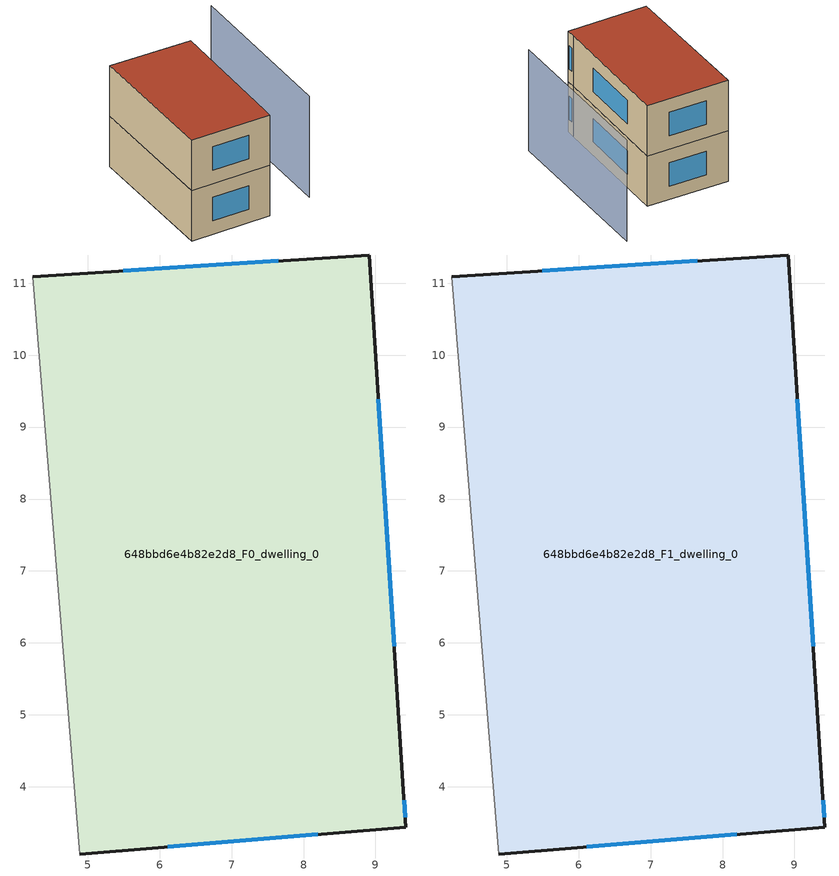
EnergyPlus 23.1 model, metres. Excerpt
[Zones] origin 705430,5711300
648bbd6e4b82e2d8_F0_dwelling_0
 floor ground (EU_floor_Construction): 8.91,11.39 9.39,3.95 9.42,3.44 4.89,3.07 4.23,11.09 z0
 wall outside (EU_wall_Construction): 4.89,3.07 9.42,3.44 9.39,3.95 8.91,11.39 4.23,11.09 z0:3
 wall adiabatic (EU_wall_Construction): 4.23,11.09 4.89,3.07 z0:3
 window (EU_Window_Construction): 6.11,3.17 8.2,3.34 / 7.65,11.31 5.5,11.17 / 9.26,5.96 9.04,9.39 / 9.41,3.58 9.4,3.81 z0.81:2.19
648bbd6e4b82e2d8_F1_dwelling_0
 floor to 648bbd6e4b82e2d8_F0_dwelling_0 (EU_floor_Construction): 8.91,11.39 9.39,3.95 9.42,3.44 4.89,3.07 4.23,11.09 z3
 wall outside (EU_wall_Construction): 4.89,3.07 9.42,3.44 9.39,3.95 8.91,11.39 4.23,11.09 z3:6
 wall adiabatic (EU_wall_Construction): 4.23,11.09 4.89,3.07 z3:6
 window (EU_Window_Construction): 6.11,3.17 8.2,3.34 / 7.65,11.31 5.5,11.17 / 9.26,5.96 9.04,9.39 / 9.41,3.58 9.4,3.81 z3.81:5.19
 roof outside (EU_roof_Construction): 9.42,3.44 9.39,3.95 8.91,11.39 4.23,11.09 4.89,3.07 z6
shading: 11.96,4.12 11.24,13.83 z0:6
[Building]
EU S2 Campaign: North Axis=0; Terrain=City; Solar Distribution=FullExterior
[Site:Location]
London: Latitude=51.5; Longitude=-0.5; Time Zone=0; Elevation=25
[SizingPeriod:WeatherFileDays]
AnnualSizingPeriod: Begin Month=1; Begin Day of Month=1; End Month=12; End Day of Month=31; Day of Week for Start Day=Monday; Use Weather File Daylight Saving Period=No; Use Weather File Rain and Snow Indicators=No
[MATERIAL]
EU_InternalMass_Material: Roughness=MediumRough; Thickness=0.1; Conductivity=1; Density=1800; Specific Heat=900; Thermal Absorptance=0.9; Solar Absorptance=0.7; Visible Absorptance=0.7
[MATERIAL:NOMASS] Roughness=MediumRough; Thermal Absorptance=0.9; Solar Absorptance=0.7; Visible Absorptance=0.7
Name | Thermal Resistance
EU_wall_NoMass | 0.555556
EU_roof_NoMass | 0.510204
EU_floor_NoMass | 1.68919
[WINDOWMATERIAL:SIMPLEGLAZINGSYSTEM]
EU_Window_SimpleGlazing: UFactor=3.96; Solar Heat Gain Coefficient=0.85; Visible Transmittance=0.85
[CONSTRUCTION]
EU_wall_Construction: EU_wall_NoMass
EU_roof_Construction: EU_roof_NoMass
EU_floor_Construction: EU_floor_NoMass
EU_Window_Construction: EU_Window_SimpleGlazing
EU_InternalMass_Construction: EU_InternalMass_Material
[ZONE] Type=1; Multiplier=1; Ceiling Height=autocalculate; Floor Area=autocalculate; Part of Total Floor Area=Yes
Name | Volume
648bbd6e4b82e2d8_F0_dwelling_0 | 110.993
648bbd6e4b82e2d8_F1_dwelling_0 | 110.992
[INTERNALMASS] Construction=EU_InternalMass_Construction; Surface Area=36.9976
Name | Zone or ZoneList
648bbd6e4b82e2d8_F0_dwelling_0_EU_InternalMass | 648bbd6e4b82e2d8_F0_dwelling_0
648bbd6e4b82e2d8_F1_dwelling_0_EU_InternalMass | 648bbd6e4b82e2d8_F1_dwelling_0
[OTHEREQUIPMENT] Fuel Type=Electricity; Design Level Calculation Method=Watts/Area; Power per Zone Floor Area=1; Fraction Latent=0; Fraction Radiant=0; Fraction Lost=0; Carbon Dioxide Generation Rate=0; EndUse Subcategory=EU_Step8_InternalGains
Name | Zone or ZoneList or Space or SpaceList | Schedule
EU_Step8_InternalGain_648bbd6e4b82e2d8_F0_dwelling_0_f000 | 648bbd6e4b82e2d8_F0_dwelling_0 | EU_Step8_GainSchedule_648bbd6e4b82e2d8_F0_dwelling_0_f000
EU_Step8_InternalGain_648bbd6e4b82e2d8_F1_dwelling_0_f000 | 648bbd6e4b82e2d8_F1_dwelling_0 | EU_Step8_GainSchedule_648bbd6e4b82e2d8_F1_dwelling_0_f000
[ZONEVENTILATION:DESIGNFLOWRATE] Schedule=EU_AlwaysOn; Design Flow Rate Calculation Method=AirChanges/Hour; Air Changes per Hour=0.48; Ventilation Type=Natural; Fan Pressure Rise=0; Fan Total Efficiency=1; Constant Term Coefficient=1; Temperature Term Coefficient=0; Velocity Term Coefficient=0; Velocity Squared Term Coefficient=0; Minimum Indoor Temperature=-100; Maximum Indoor Temperature=100; Delta Temperature=-100; Minimum Outdoor Temperature=-100; Maximum Outdoor Temperature=100; Maximum Wind Speed=40
Name | Zone or ZoneList or Space or SpaceList
EU_ConstantAir_648bbd6e4b82e2d8_F0_dwelling_0 | 648bbd6e4b82e2d8_F0_dwelling_0
EU_ConstantAir_648bbd6e4b82e2d8_F1_dwelling_0 | 648bbd6e4b82e2d8_F1_dwelling_0
[HVACTEMPLATE:THERMOSTAT] Constant Heating Setpoint=20; Constant Cooling Setpoint=50
EU_HeatOnly_648bbd6e4b82e2d8_F0_dwelling_0; EU_HeatOnly_648bbd6e4b82e2d8_F1_dwelling_0
[HVACTEMPLATE:ZONE:IDEALLOADSAIRSYSTEM] System Availability Schedule=EU_AlwaysOn; Maximum Heating Supply Air Temperature=50; Minimum Cooling Supply Air Temperature=13; Maximum Heating Supply Air Humidity Ratio=0.0156; Minimum Cooling Supply Air Humidity Ratio=0.0077; Heating Limit=NoLimit; Cooling Limit=NoLimit; Heating Availability Schedule=EU_AlwaysOn; Cooling Availability Schedule=EU_CoolingOff; Dehumidification Control Type=ConstantSensibleHeatRatio; Cooling Sensible Heat Ratio=0.7; Dehumidification Setpoint=60; Humidification Control Type=None; Humidification Setpoint=30; Outdoor Air Method=None; Outdoor Air Flow Rate per Person=0.00944; Outdoor Air Flow Rate per Zone Floor Area=0; Outdoor Air Flow Rate per Zone=0; Demand Controlled Ventilation Type=None; Outdoor Air Economizer Type=NoEconomizer; Heat Recovery Type=None; Sensible Heat Recovery Effectiveness=0.7; Latent Heat Recovery Effectiveness=0.65
Name | Template Thermostat
648bbd6e4b82e2d8_F0_dwelling_0 | EU_HeatOnly_648bbd6e4b82e2d8_F0_dwelling_0
648bbd6e4b82e2d8_F1_dwelling_0 | EU_HeatOnly_648bbd6e4b82e2d8_F1_dwelling_0
[SIZING:ZONE] Zone Cooling Design Supply Air Temperature Input Method=SupplyAirTemperature; Zone Cooling Design Supply Air Temperature=13; Zone Heating Design Supply Air Temperature Input Method=SupplyAirTemperature; Zone Heating Design Supply Air Temperature=50; Zone Cooling Design Supply Air Humidity Ratio=0.008; Zone Heating Design Supply Air Humidity Ratio=0.008; Cooling Design Air Flow Method=DesignDay; Cooling Design Air Flow Rate=0; Cooling Minimum Air Flow per Zone Floor Area=0.000762; Cooling Minimum Air Flow=0; Cooling Minimum Air Flow Fraction=0.2; Heating Design Air Flow Method=DesignDay; Heating Design Air Flow Rate=0; Heating Maximum Air Flow per Zone Floor Area=0.002032; Heating Maximum Air Flow=0.141576; Heating Maximum Air Flow Fraction=0.3; Account for Dedicated Outdoor Air System=No; Dedicated Outdoor Air System Control Strategy=NeutralSupplyAir; Dedicated Outdoor Air Low Setpoint Temperature for Design=autosize; Dedicated Outdoor Air High Setpoint Temperature for Design=autosize; Zone Load Sizing Method=Sensible Load Only No Latent Load; Zone Latent Cooling Design Supply Air Humidity Ratio Input Method=HumidityRatioDifference; Zone Cooling Design Supply Air Humidity Ratio Difference=0.005; Zone Latent Heating Design Supply Air Humidity Ratio Input Method=HumidityRatioDifference; Zone Humidification Design Supply Air Humidity Ratio Difference=0.005
648bbd6e4b82e2d8_F0_dwelling_0; 648bbd6e4b82e2d8_F1_dwelling_0
[SCHEDULE:CONSTANT]
Name | Hourly Value
EU_AlwaysOn | 1
EU_CoolingOff | 0
[SCHEDULE:FILE] Column Number=1; Rows to Skip at Top=0; Number of Hours of Data=8760; Column Separator=Comma; Interpolate to Timestep=No; Minutes per Item=60; Adjust Schedule for Daylight Savings=Yes
Name | File
EU_Step8_GainSchedule_648bbd6e4b82e2d8_F0_dwelling_0_f000 | ../../schedules/648bbd6e4b82e2d8/648bbd6e4b82e2d8_F0_dwelling_0_f000_gain.csv
EU_Step8_GainSchedule_648bbd6e4b82e2d8_F1_dwelling_0_f000 | ../../schedules/648bbd6e4b82e2d8/648bbd6e4b82e2d8_F1_dwelling_0_f000_gain.csv
